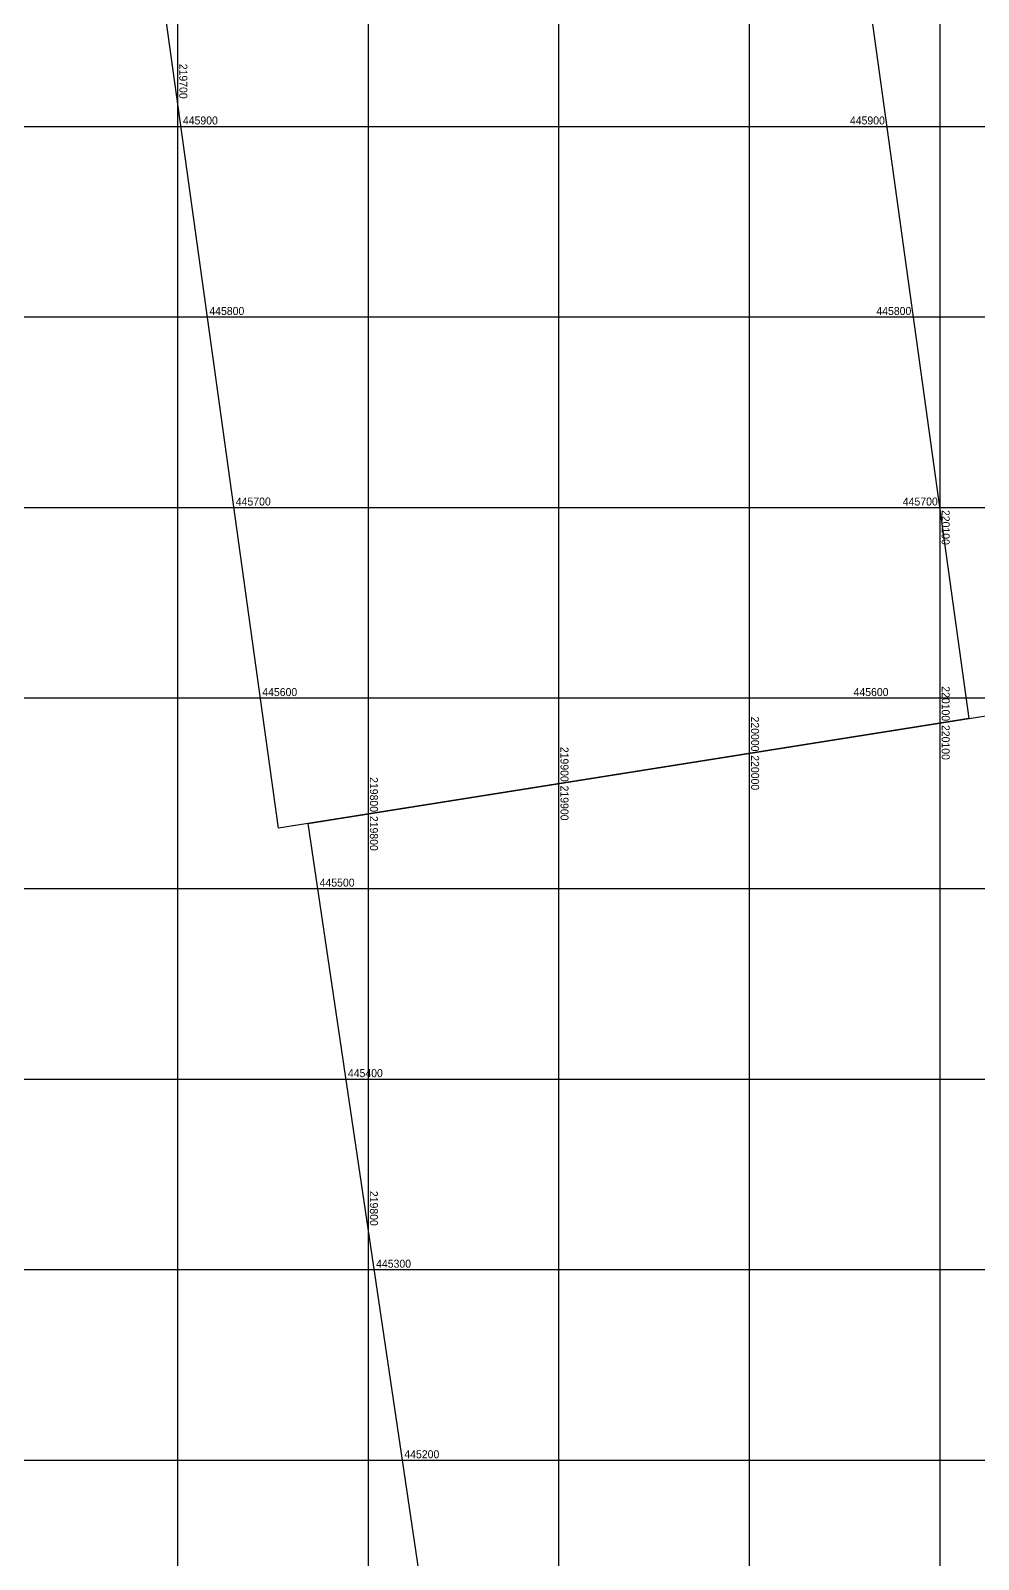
# Model space of a CAD drawing. Header units: millimetres. Extents: x 624 to 227808, y -11573 to 459223.
# Drawn here: x 219623 to 220120, y 445148 to 445950 of the extents above; entities that cross this region are included whole.
import ezdxf
from ezdxf.enums import TextEntityAlignment as Align

# ---------------------------------------------------------------- set-up
doc = ezdxf.new("R2010")
doc.units = ezdxf.units.MM
doc.layers.add('_와꾸', color=3, linetype='Continuous', plot=False)
doc.layers.add('CV-GRID-LINE', color=252, linetype='Continuous')
doc.styles.get("Standard").update_dxf_attribs({"font": 'Dotum.TTF'})

msp = doc.modelspace()

# ---------------------------------------------------------------- linework, layer by layer
at = {"layer": '_와꾸'}
for points in [[(219753.01, 445531.65), (219640.66, 446341.01), (220007.65, 446365), (220115.32, 445589.27)], [(219884.02, 444754.74), (219768.58, 445534.12), (220130.85, 445591.74), (220250.02, 444787.16)]]:
    msp.add_lwpolyline(points, close=True, dxfattribs=at)
at = {"layer": 'CV-GRID-LINE'}
for p, q in [((219700, 452500), (219700, 441000)), ((219800, 452500), (219800, 441000)), ((219900, 452500), (219900, 441000)), ((220000, 452500), (220000, 441000)), ((220100, 452500), (220100, 441000)), ((216200, 445900), (223800, 445900)), ((216200, 445800), (223800, 445800)), ((216200, 445700), (223800, 445700)), ((216200, 445600), (223800, 445600)), ((216200, 445500), (223800, 445500)), ((216200, 445400), (223800, 445400)), ((216200, 445300), (223800, 445300)), ((216200, 445200), (223800, 445200))]:
    msp.add_line(p, q, dxfattribs=at)

# ---------------------------------------------------------------- texts
for s, p in [('219700', (219701, 445914.51)), ('220100', (220101, 445587.83)), ('220000', (220001, 445571.93)), ('219900', (219901, 445556.02)), ('219800', (219801, 445540.12)), ('219800', (219801, 445322.97))]:
    msp.add_text(s, height=4.2, rotation=270, dxfattribs=at).set_placement(p, align=Align.RIGHT)
for s, p in [('445900', (219702.88, 445901)), ('445800', (219716.76, 445801)), ('445700', (219730.64, 445701)), ('445600', (219744.52, 445601)), ('445500', (219774.63, 445501)), ('445400', (219789.44, 445401)), ('445300', (219804.25, 445301)), ('445200', (219819.07, 445201))]:
    msp.add_text(s, height=4.2, dxfattribs=at).set_placement(p)
for s, p in [('445900', (220071.19, 445901)), ('445800', (220085.07, 445801)), ('445700', (220098.95, 445701)), ('445600', (220073.11, 445601))]:
    msp.add_text(s, height=4.2, dxfattribs=at).set_placement(p, align=Align.RIGHT)
for s, p in [('220100', (220101, 445698.67)), ('220100', (220101, 445585.83)), ('220000', (220001, 445569.93)), ('219900', (219901, 445554.02)), ('219800', (219801, 445538.12))]:
    msp.add_text(s, height=4.2, rotation=270, dxfattribs=at).set_placement(p)

doc.saveas('drawing.dxf')
